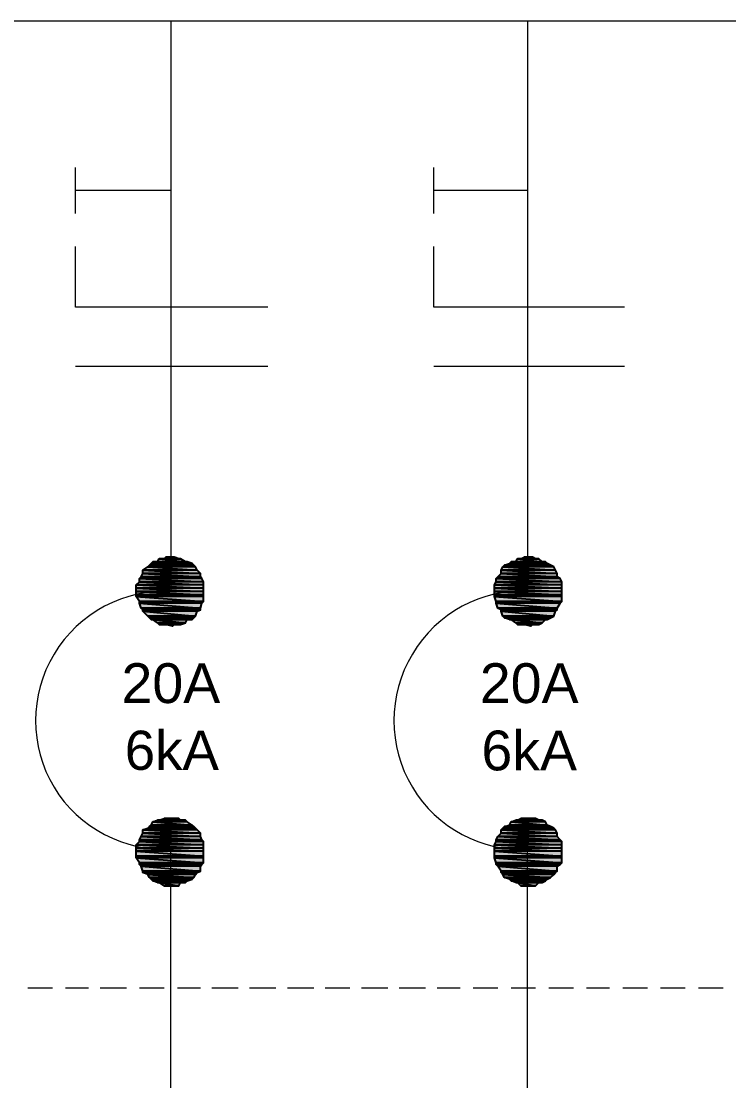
# Model space of a CAD drawing. Header units: millimetres. Extents: x 53 to 176, y -29 to 32.
# Drawn here: x 92.63 to 94.054, y 25.754 to 27.886 of the extents above; entities that cross this region are included whole.
import ezdxf

# ---------------------------------------------------------------- set-up
doc = ezdxf.new("R2010")
doc.units = ezdxf.units.MM
doc.layers.add('13 - Diagrama unifilar', color=7, linetype='Continuous', lineweight=30)
doc.styles.add('Arial0', font='arial.ttf', dxfattribs={"height": 3.14658})

msp = doc.modelspace()

# ---------------------------------------------------------------- hatches: boundary and pattern name
at = {"layer": '13 - Diagrama unifilar', "true_color": 0x000007}
h = msp.add_hatch(color=7, dxfattribs=at)
h.paths.add_polyline_path([(92.9508, 26.8042), (92.9078, 26.8042), (92.9607, 26.7976)])
h.paths.add_polyline_path([(92.9078, 26.8042), (92.9607, 26.7976), (92.9045, 26.7976)])
h = msp.add_hatch(color=7, dxfattribs=at)
h.paths.add_polyline_path([(92.9376, 26.8075), (92.921, 26.8075), (92.9475, 26.8042)])
h.paths.add_polyline_path([(92.921, 26.8075), (92.9475, 26.8042), (92.9177, 26.8042)])
h = msp.add_hatch(color=7, dxfattribs=at)
h.paths.add_polyline_path([(93.6719, 26.8042), (93.6289, 26.8042), (93.6786, 26.7976)])
h.paths.add_polyline_path([(93.6289, 26.8042), (93.6786, 26.7976), (93.6256, 26.7976)])
h = msp.add_hatch(color=7, dxfattribs=at)
h.paths.add_polyline_path([(93.6587, 26.8075), (93.6422, 26.8075), (93.6653, 26.8042)])
h.paths.add_polyline_path([(93.6422, 26.8075), (93.6653, 26.8042), (93.6356, 26.8042)])
h = msp.add_hatch(color=7, dxfattribs=at)
h.paths.add_polyline_path([(92.9806, 26.7876), (92.8846, 26.7876), (92.9839, 26.781)])
h.paths.add_polyline_path([(92.8846, 26.7876), (92.9839, 26.781), (92.8747, 26.781)])
h = msp.add_hatch(color=7, dxfattribs=at)
h.paths.add_polyline_path([(92.9773, 26.7909), (92.888, 26.7909), (92.9806, 26.7876)])
h.paths.add_polyline_path([(92.888, 26.7909), (92.9806, 26.7876), (92.8846, 26.7876)])
h = msp.add_hatch(color=7, dxfattribs=at)
h.paths.add_polyline_path([(92.974, 26.7943), (92.8913, 26.7943), (92.9773, 26.7909)])
h.paths.add_polyline_path([(92.8913, 26.7943), (92.9773, 26.7909), (92.888, 26.7909)])
h = msp.add_hatch(color=7, dxfattribs=at)
h.paths.add_polyline_path([(92.964, 26.7976), (92.8946, 26.7976), (92.974, 26.7943)])
h.paths.add_polyline_path([(92.8946, 26.7976), (92.974, 26.7943), (92.8913, 26.7943)])
h = msp.add_hatch(color=7, dxfattribs=at)
h.paths.add_polyline_path([(93.7017, 26.7876), (93.5992, 26.7876), (93.705, 26.781)])
h.paths.add_polyline_path([(93.5992, 26.7876), (93.705, 26.781), (93.5959, 26.781)])
h = msp.add_hatch(color=7, dxfattribs=at)
h.paths.add_polyline_path([(93.6951, 26.7909), (93.6025, 26.7909), (93.7017, 26.7876)])
h.paths.add_polyline_path([(93.6025, 26.7909), (93.7017, 26.7876), (93.5992, 26.7876)])
h = msp.add_hatch(color=7, dxfattribs=at)
h.paths.add_polyline_path([(93.6885, 26.7943), (93.6124, 26.7943), (93.6951, 26.7909)])
h.paths.add_polyline_path([(93.6124, 26.7943), (93.6951, 26.7909), (93.6025, 26.7909)])
h = msp.add_hatch(color=7, dxfattribs=at)
h.paths.add_polyline_path([(93.6852, 26.7976), (93.6157, 26.7976), (93.6885, 26.7943)])
h.paths.add_polyline_path([(93.6157, 26.7976), (93.6885, 26.7943), (93.6124, 26.7943)])
h = msp.add_hatch(color=7, dxfattribs=at)
h.paths.add_polyline_path([(92.9905, 26.7678), (92.8714, 26.7678), (92.9938, 26.7645)])
h.paths.add_polyline_path([(92.8714, 26.7678), (92.9938, 26.7645), (92.8681, 26.7645)])
h = msp.add_hatch(color=7, dxfattribs=at)
h.paths.add_polyline_path([(92.9938, 26.7645), (92.8681, 26.7645), (92.9971, 26.7579)])
h.paths.add_polyline_path([(92.8681, 26.7645), (92.9971, 26.7579), (92.8681, 26.7579)])
h = msp.add_hatch(color=7, dxfattribs=at)
h.paths.add_polyline_path([(92.9905, 26.7744), (92.8747, 26.7744), (92.9905, 26.7678)])
h.paths.add_polyline_path([(92.8747, 26.7744), (92.9905, 26.7678), (92.8714, 26.7678)])
h = msp.add_hatch(color=7, dxfattribs=at)
h.paths.add_polyline_path([(92.9839, 26.781), (92.8747, 26.781), (92.9905, 26.7744)])
h.paths.add_polyline_path([(92.8747, 26.781), (92.9905, 26.7744), (92.8747, 26.7744)])
h = msp.add_hatch(color=7, dxfattribs=at)
h.paths.add_polyline_path([(93.7083, 26.7678), (93.5892, 26.7678), (93.7149, 26.7645)])
h.paths.add_polyline_path([(93.5892, 26.7678), (93.7149, 26.7645), (93.5859, 26.7645)])
h = msp.add_hatch(color=7, dxfattribs=at)
h.paths.add_polyline_path([(93.7149, 26.7645), (93.5859, 26.7645), (93.7183, 26.7579)])
h.paths.add_polyline_path([(93.5859, 26.7645), (93.7183, 26.7579), (93.5859, 26.7579)])
h = msp.add_hatch(color=7, dxfattribs=at)
h.paths.add_polyline_path([(93.7083, 26.7744), (93.5959, 26.7744), (93.7083, 26.7678)])
h.paths.add_polyline_path([(93.5959, 26.7744), (93.7083, 26.7678), (93.5892, 26.7678)])
h = msp.add_hatch(color=7, dxfattribs=at)
h.paths.add_polyline_path([(93.705, 26.781), (93.5959, 26.781), (93.7083, 26.7744)])
h.paths.add_polyline_path([(93.5959, 26.781), (93.7083, 26.7744), (93.5959, 26.7744)])
h = msp.add_hatch(color=7, dxfattribs=at)
h.paths.add_polyline_path([(92.9971, 26.7579), (92.8681, 26.7579), (92.9971, 26.7513)])
h.paths.add_polyline_path([(92.8681, 26.7579), (92.9971, 26.7513), (92.8615, 26.7513)])
h = msp.add_hatch(color=7, dxfattribs=at)
h.paths.add_polyline_path([(92.9971, 26.7513), (92.8615, 26.7513), (92.9971, 26.7446)])
h.paths.add_polyline_path([(92.8615, 26.7513), (92.9971, 26.7446), (92.8615, 26.7446)])
h = msp.add_hatch(color=7, dxfattribs=at)
h.paths.add_polyline_path([(92.9971, 26.7446), (92.8615, 26.7446), (92.9971, 26.738)])
h.paths.add_polyline_path([(92.8615, 26.7446), (92.9971, 26.738), (92.8615, 26.738)])
h = msp.add_hatch(color=7, dxfattribs=at)
h.paths.add_polyline_path([(93.7183, 26.7579), (93.5859, 26.7579), (93.7183, 26.7513)])
h.paths.add_polyline_path([(93.5859, 26.7579), (93.7183, 26.7513), (93.5826, 26.7513)])
h = msp.add_hatch(color=7, dxfattribs=at)
h.paths.add_polyline_path([(93.7183, 26.7513), (93.5826, 26.7513), (93.7183, 26.7446)])
h.paths.add_polyline_path([(93.5826, 26.7513), (93.7183, 26.7446), (93.5826, 26.7446)])
h = msp.add_hatch(color=7, dxfattribs=at)
h.paths.add_polyline_path([(93.7183, 26.7446), (93.5826, 26.7446), (93.7183, 26.738)])
h.paths.add_polyline_path([(93.5826, 26.7446), (93.7183, 26.738), (93.5826, 26.738)])
h = msp.add_hatch(color=7, dxfattribs=at)
h.paths.add_polyline_path([(92.9971, 26.738), (92.8615, 26.738), (92.9971, 26.7314)])
h.paths.add_polyline_path([(92.8615, 26.738), (92.9971, 26.7314), (92.8615, 26.7314)])
h = msp.add_hatch(color=7, dxfattribs=at)
h.paths.add_polyline_path([(92.9971, 26.7314), (92.8615, 26.7314), (92.9971, 26.7281)])
h.paths.add_polyline_path([(92.8615, 26.7314), (92.9971, 26.7281), (92.8615, 26.7281)])
h = msp.add_hatch(color=7, dxfattribs=at)
h.paths.add_polyline_path([(92.9971, 26.7281), (92.8615, 26.7281), (92.9971, 26.7182)])
h.paths.add_polyline_path([(92.8615, 26.7281), (92.9971, 26.7182), (92.8681, 26.7182)])
h = msp.add_hatch(color=7, dxfattribs=at)
h.paths.add_polyline_path([(93.7183, 26.738), (93.5826, 26.738), (93.7183, 26.7314)])
h.paths.add_polyline_path([(93.5826, 26.738), (93.7183, 26.7314), (93.5826, 26.7314)])
h = msp.add_hatch(color=7, dxfattribs=at)
h.paths.add_polyline_path([(93.7183, 26.7314), (93.5826, 26.7314), (93.7183, 26.7281)])
h.paths.add_polyline_path([(93.5826, 26.7314), (93.7183, 26.7281), (93.5826, 26.7281)])
h = msp.add_hatch(color=7, dxfattribs=at)
h.paths.add_polyline_path([(93.7183, 26.7281), (93.5826, 26.7281), (93.7183, 26.7182)])
h.paths.add_polyline_path([(93.5826, 26.7281), (93.7183, 26.7182), (93.5859, 26.7182)])
h = msp.add_hatch(color=7, dxfattribs=at)
h.paths.add_polyline_path([(92.9971, 26.7182), (92.8681, 26.7182), (92.9938, 26.7149)])
h.paths.add_polyline_path([(92.8681, 26.7182), (92.9938, 26.7149), (92.8681, 26.7149)])
h = msp.add_hatch(color=7, dxfattribs=at)
h.paths.add_polyline_path([(92.9938, 26.7149), (92.8681, 26.7149), (92.9905, 26.7049)])
h.paths.add_polyline_path([(92.8681, 26.7149), (92.9905, 26.7049), (92.8714, 26.7049)])
h = msp.add_hatch(color=7, dxfattribs=at)
h.paths.add_polyline_path([(92.9905, 26.7049), (92.8714, 26.7049), (92.9905, 26.7016)])
h.paths.add_polyline_path([(92.8714, 26.7049), (92.9905, 26.7016), (92.8747, 26.7016)])
h = msp.add_hatch(color=7, dxfattribs=at)
h.paths.add_polyline_path([(92.9905, 26.7016), (92.8747, 26.7016), (92.9839, 26.6983)])
h.paths.add_polyline_path([(92.8747, 26.7016), (92.9839, 26.6983), (92.8747, 26.6983)])
h = msp.add_hatch(color=7, dxfattribs=at)
h.paths.add_polyline_path([(92.9839, 26.6983), (92.8747, 26.6983), (92.9806, 26.6884)])
h.paths.add_polyline_path([(92.8747, 26.6983), (92.9806, 26.6884), (92.8846, 26.6884)])
h = msp.add_hatch(color=7, dxfattribs=at)
h.paths.add_polyline_path([(93.7183, 26.7182), (93.5859, 26.7182), (93.7149, 26.7149)])
h.paths.add_polyline_path([(93.5859, 26.7182), (93.7149, 26.7149), (93.5859, 26.7149)])
h = msp.add_hatch(color=7, dxfattribs=at)
h.paths.add_polyline_path([(93.7149, 26.7149), (93.5859, 26.7149), (93.7083, 26.7049)])
h.paths.add_polyline_path([(93.5859, 26.7149), (93.7083, 26.7049), (93.5892, 26.7049)])
h = msp.add_hatch(color=7, dxfattribs=at)
h.paths.add_polyline_path([(93.7083, 26.7049), (93.5892, 26.7049), (93.7083, 26.7016)])
h.paths.add_polyline_path([(93.5892, 26.7049), (93.7083, 26.7016), (93.5959, 26.7016)])
h = msp.add_hatch(color=7, dxfattribs=at)
h.paths.add_polyline_path([(93.7083, 26.7016), (93.5959, 26.7016), (93.705, 26.6983)])
h.paths.add_polyline_path([(93.5959, 26.7016), (93.705, 26.6983), (93.5959, 26.6983)])
h = msp.add_hatch(color=7, dxfattribs=at)
h.paths.add_polyline_path([(93.705, 26.6983), (93.5959, 26.6983), (93.7017, 26.6884)])
h.paths.add_polyline_path([(93.5959, 26.6983), (93.7017, 26.6884), (93.5992, 26.6884)])
h = msp.add_hatch(color=7, dxfattribs=at)
h.paths.add_polyline_path([(92.9806, 26.6884), (92.8846, 26.6884), (92.9773, 26.6851)])
h.paths.add_polyline_path([(92.8846, 26.6884), (92.9773, 26.6851), (92.888, 26.6851)])
h = msp.add_hatch(color=7, dxfattribs=at)
h.paths.add_polyline_path([(92.9773, 26.6851), (92.888, 26.6851), (92.974, 26.6818)])
h.paths.add_polyline_path([(92.888, 26.6851), (92.974, 26.6818), (92.8913, 26.6818)])
h = msp.add_hatch(color=7, dxfattribs=at)
h.paths.add_polyline_path([(92.964, 26.6818), (92.8946, 26.6818), (92.9607, 26.6752)])
h.paths.add_polyline_path([(92.8946, 26.6818), (92.9607, 26.6752), (92.9045, 26.6752)])
h = msp.add_hatch(color=7, dxfattribs=at)
h.paths.add_polyline_path([(93.7017, 26.6884), (93.5992, 26.6884), (93.6951, 26.6851)])
h.paths.add_polyline_path([(93.5992, 26.6884), (93.6951, 26.6851), (93.6025, 26.6851)])
h = msp.add_hatch(color=7, dxfattribs=at)
h.paths.add_polyline_path([(93.6951, 26.6851), (93.6025, 26.6851), (93.6885, 26.6818)])
h.paths.add_polyline_path([(93.6025, 26.6851), (93.6885, 26.6818), (93.6124, 26.6818)])
h = msp.add_hatch(color=7, dxfattribs=at)
h.paths.add_polyline_path([(93.6852, 26.6818), (93.6157, 26.6818), (93.6786, 26.6752)])
h.paths.add_polyline_path([(93.6157, 26.6818), (93.6786, 26.6752), (93.6256, 26.6752)])
h = msp.add_hatch(color=7, dxfattribs=at)
h.paths.add_polyline_path([(92.9607, 26.6752), (92.9045, 26.6752), (92.9508, 26.6719)])
h.paths.add_polyline_path([(92.9045, 26.6752), (92.9508, 26.6719), (92.9078, 26.6719)])
h = msp.add_hatch(color=7, dxfattribs=at)
h.paths.add_polyline_path([(92.9177, 26.6719), (92.921, 26.6719), (92.9376, 26.6719)])
h.paths.add_polyline_path([(92.921, 26.6719), (92.9376, 26.6719), (92.9343, 26.6686)])
h = msp.add_hatch(color=7, dxfattribs=at)
h.paths.add_polyline_path([(93.6786, 26.6752), (93.6256, 26.6752), (93.6719, 26.6719)])
h.paths.add_polyline_path([(93.6256, 26.6752), (93.6719, 26.6719), (93.6289, 26.6719)])
h = msp.add_hatch(color=7, dxfattribs=at)
h.paths.add_polyline_path([(93.6356, 26.6719), (93.6422, 26.6719), (93.6587, 26.6719)])
h.paths.add_polyline_path([(93.6422, 26.6719), (93.6587, 26.6719), (93.6554, 26.6686)])
h = msp.add_hatch(color=7, dxfattribs=at)
h.paths.add_polyline_path([(92.964, 26.2749), (92.8946, 26.2749), (92.974, 26.2683)])
h.paths.add_polyline_path([(92.8946, 26.2749), (92.974, 26.2683), (92.8913, 26.2683)])
h = msp.add_hatch(color=7, dxfattribs=at)
h.paths.add_polyline_path([(92.9607, 26.2782), (92.9045, 26.2782), (92.964, 26.2749)])
h.paths.add_polyline_path([(92.9045, 26.2782), (92.964, 26.2749), (92.8946, 26.2749)])
h = msp.add_hatch(color=7, dxfattribs=at)
h.paths.add_polyline_path([(92.9475, 26.2815), (92.9177, 26.2815), (92.9508, 26.2782)])
h.paths.add_polyline_path([(92.9177, 26.2815), (92.9508, 26.2782), (92.9078, 26.2782)])
h = msp.add_hatch(color=7, dxfattribs=at)
h.paths.add_polyline_path([(93.6852, 26.2749), (93.6157, 26.2749), (93.6885, 26.2683)])
h.paths.add_polyline_path([(93.6157, 26.2749), (93.6885, 26.2683), (93.6124, 26.2683)])
h = msp.add_hatch(color=7, dxfattribs=at)
h.paths.add_polyline_path([(93.6786, 26.2782), (93.6256, 26.2782), (93.6852, 26.2749)])
h.paths.add_polyline_path([(93.6256, 26.2782), (93.6852, 26.2749), (93.6157, 26.2749)])
h = msp.add_hatch(color=7, dxfattribs=at)
h.paths.add_polyline_path([(93.6653, 26.2815), (93.6356, 26.2815), (93.6719, 26.2782)])
h.paths.add_polyline_path([(93.6356, 26.2815), (93.6719, 26.2782), (93.6289, 26.2782)])
h = msp.add_hatch(color=7, dxfattribs=at)
h.paths.add_polyline_path([(92.9905, 26.2517), (92.8747, 26.2517), (92.9905, 26.2451)])
h.paths.add_polyline_path([(92.8747, 26.2517), (92.9905, 26.2451), (92.8714, 26.2451)])
h = msp.add_hatch(color=7, dxfattribs=at)
h.paths.add_polyline_path([(92.9806, 26.2617), (92.8846, 26.2617), (92.9839, 26.2584)])
h.paths.add_polyline_path([(92.8846, 26.2617), (92.9839, 26.2584), (92.8747, 26.2584)])
h = msp.add_hatch(color=7, dxfattribs=at)
h.paths.add_polyline_path([(92.9839, 26.2584), (92.8747, 26.2584), (92.9905, 26.2517)])
h.paths.add_polyline_path([(92.8747, 26.2584), (92.9905, 26.2517), (92.8747, 26.2517)])
h = msp.add_hatch(color=7, dxfattribs=at)
h.paths.add_polyline_path([(92.9773, 26.265), (92.888, 26.265), (92.9806, 26.2617)])
h.paths.add_polyline_path([(92.888, 26.265), (92.9806, 26.2617), (92.8846, 26.2617)])
h = msp.add_hatch(color=7, dxfattribs=at)
h.paths.add_polyline_path([(92.974, 26.2683), (92.8913, 26.2683), (92.9773, 26.265)])
h.paths.add_polyline_path([(92.8913, 26.2683), (92.9773, 26.265), (92.888, 26.265)])
h = msp.add_hatch(color=7, dxfattribs=at)
h.paths.add_polyline_path([(93.7083, 26.2517), (93.5959, 26.2517), (93.7083, 26.2451)])
h.paths.add_polyline_path([(93.5959, 26.2517), (93.7083, 26.2451), (93.5892, 26.2451)])
h = msp.add_hatch(color=7, dxfattribs=at)
h.paths.add_polyline_path([(93.7017, 26.2617), (93.5992, 26.2617), (93.705, 26.2584)])
h.paths.add_polyline_path([(93.5992, 26.2617), (93.705, 26.2584), (93.5959, 26.2584)])
h = msp.add_hatch(color=7, dxfattribs=at)
h.paths.add_polyline_path([(93.705, 26.2584), (93.5959, 26.2584), (93.7083, 26.2517)])
h.paths.add_polyline_path([(93.5959, 26.2584), (93.7083, 26.2517), (93.5959, 26.2517)])
h = msp.add_hatch(color=7, dxfattribs=at)
h.paths.add_polyline_path([(93.6951, 26.265), (93.6025, 26.265), (93.7017, 26.2617)])
h.paths.add_polyline_path([(93.6025, 26.265), (93.7017, 26.2617), (93.5992, 26.2617)])
h = msp.add_hatch(color=7, dxfattribs=at)
h.paths.add_polyline_path([(93.6885, 26.2683), (93.6124, 26.2683), (93.6951, 26.265)])
h.paths.add_polyline_path([(93.6124, 26.2683), (93.6951, 26.265), (93.6025, 26.265)])
h = msp.add_hatch(color=7, dxfattribs=at)
h.paths.add_polyline_path([(92.9971, 26.2352), (92.8681, 26.2352), (92.9971, 26.2286)])
h.paths.add_polyline_path([(92.8681, 26.2352), (92.9971, 26.2286), (92.8615, 26.2286)])
h = msp.add_hatch(color=7, dxfattribs=at)
h.paths.add_polyline_path([(92.9971, 26.2286), (92.8615, 26.2286), (92.9971, 26.222)])
h.paths.add_polyline_path([(92.8615, 26.2286), (92.9971, 26.222), (92.8615, 26.222)])
h = msp.add_hatch(color=7, dxfattribs=at)
h.paths.add_polyline_path([(92.9905, 26.2451), (92.8714, 26.2451), (92.9938, 26.2385)])
h.paths.add_polyline_path([(92.8714, 26.2451), (92.9938, 26.2385), (92.8681, 26.2385)])
h = msp.add_hatch(color=7, dxfattribs=at)
h.paths.add_polyline_path([(92.9938, 26.2385), (92.8681, 26.2385), (92.9971, 26.2352)])
h.paths.add_polyline_path([(92.8681, 26.2385), (92.9971, 26.2352), (92.8681, 26.2352)])
h = msp.add_hatch(color=7, dxfattribs=at)
h.paths.add_polyline_path([(93.7183, 26.2352), (93.5859, 26.2352), (93.7183, 26.2286)])
h.paths.add_polyline_path([(93.5859, 26.2352), (93.7183, 26.2286), (93.5826, 26.2286)])
h = msp.add_hatch(color=7, dxfattribs=at)
h.paths.add_polyline_path([(93.7183, 26.2286), (93.5826, 26.2286), (93.7183, 26.222)])
h.paths.add_polyline_path([(93.5826, 26.2286), (93.7183, 26.222), (93.5826, 26.222)])
h = msp.add_hatch(color=7, dxfattribs=at)
h.paths.add_polyline_path([(93.7083, 26.2451), (93.5892, 26.2451), (93.7149, 26.2385)])
h.paths.add_polyline_path([(93.5892, 26.2451), (93.7149, 26.2385), (93.5859, 26.2385)])
h = msp.add_hatch(color=7, dxfattribs=at)
h.paths.add_polyline_path([(93.7149, 26.2385), (93.5859, 26.2385), (93.7183, 26.2352)])
h.paths.add_polyline_path([(93.5859, 26.2385), (93.7183, 26.2352), (93.5859, 26.2352)])
h = msp.add_hatch(color=7, dxfattribs=at)
h.paths.add_polyline_path([(92.9971, 26.222), (92.8615, 26.222), (92.9971, 26.2154)])
h.paths.add_polyline_path([(92.8615, 26.222), (92.9971, 26.2154), (92.8615, 26.2154)])
h = msp.add_hatch(color=7, dxfattribs=at)
h.paths.add_polyline_path([(92.9971, 26.2154), (92.8615, 26.2154), (92.9971, 26.2054)])
h.paths.add_polyline_path([(92.8615, 26.2154), (92.9971, 26.2054), (92.8615, 26.2054)])
h = msp.add_hatch(color=7, dxfattribs=at)
h.paths.add_polyline_path([(93.7183, 26.222), (93.5826, 26.222), (93.7183, 26.2154)])
h.paths.add_polyline_path([(93.5826, 26.222), (93.7183, 26.2154), (93.5826, 26.2154)])
h = msp.add_hatch(color=7, dxfattribs=at)
h.paths.add_polyline_path([(93.7183, 26.2154), (93.5826, 26.2154), (93.7183, 26.2054)])
h.paths.add_polyline_path([(93.5826, 26.2154), (93.7183, 26.2054), (93.5826, 26.2054)])
h = msp.add_hatch(color=7, dxfattribs=at)
h.paths.add_polyline_path([(92.9971, 26.2054), (92.8615, 26.2054), (92.9971, 26.2021)])
h.paths.add_polyline_path([(92.8615, 26.2054), (92.9971, 26.2021), (92.8615, 26.2021)])
h = msp.add_hatch(color=7, dxfattribs=at)
h.paths.add_polyline_path([(92.9971, 26.2021), (92.8615, 26.2021), (92.9971, 26.1922)])
h.paths.add_polyline_path([(92.8615, 26.2021), (92.9971, 26.1922), (92.8681, 26.1922)])
h = msp.add_hatch(color=7, dxfattribs=at)
h.paths.add_polyline_path([(92.9971, 26.1922), (92.8681, 26.1922), (92.9938, 26.1889)])
h.paths.add_polyline_path([(92.8681, 26.1922), (92.9938, 26.1889), (92.8681, 26.1889)])
h = msp.add_hatch(color=7, dxfattribs=at)
h.paths.add_polyline_path([(92.9938, 26.1889), (92.8681, 26.1889), (92.9905, 26.1856)])
h.paths.add_polyline_path([(92.8681, 26.1889), (92.9905, 26.1856), (92.8714, 26.1856)])
h = msp.add_hatch(color=7, dxfattribs=at)
h.paths.add_polyline_path([(92.9905, 26.1856), (92.8714, 26.1856), (92.9905, 26.1757)])
h.paths.add_polyline_path([(92.8714, 26.1856), (92.9905, 26.1757), (92.8747, 26.1757)])
h = msp.add_hatch(color=7, dxfattribs=at)
h.paths.add_polyline_path([(93.7183, 26.2054), (93.5826, 26.2054), (93.7183, 26.2021)])
h.paths.add_polyline_path([(93.5826, 26.2054), (93.7183, 26.2021), (93.5826, 26.2021)])
h = msp.add_hatch(color=7, dxfattribs=at)
h.paths.add_polyline_path([(93.7183, 26.2021), (93.5826, 26.2021), (93.7183, 26.1922)])
h.paths.add_polyline_path([(93.5826, 26.2021), (93.7183, 26.1922), (93.5859, 26.1922)])
h = msp.add_hatch(color=7, dxfattribs=at)
h.paths.add_polyline_path([(93.7183, 26.1922), (93.5859, 26.1922), (93.7149, 26.1889)])
h.paths.add_polyline_path([(93.5859, 26.1922), (93.7149, 26.1889), (93.5859, 26.1889)])
h = msp.add_hatch(color=7, dxfattribs=at)
h.paths.add_polyline_path([(93.7149, 26.1889), (93.5859, 26.1889), (93.7083, 26.1856)])
h.paths.add_polyline_path([(93.5859, 26.1889), (93.7083, 26.1856), (93.5892, 26.1856)])
h = msp.add_hatch(color=7, dxfattribs=at)
h.paths.add_polyline_path([(93.7083, 26.1856), (93.5892, 26.1856), (93.7083, 26.1757)])
h.paths.add_polyline_path([(93.5892, 26.1856), (93.7083, 26.1757), (93.5959, 26.1757)])
h = msp.add_hatch(color=7, dxfattribs=at)
h.paths.add_polyline_path([(92.9905, 26.1757), (92.8747, 26.1757), (92.9839, 26.1724)])
h.paths.add_polyline_path([(92.8747, 26.1757), (92.9839, 26.1724), (92.8747, 26.1724)])
h = msp.add_hatch(color=7, dxfattribs=at)
h.paths.add_polyline_path([(92.9839, 26.1724), (92.8747, 26.1724), (92.9806, 26.169)])
h.paths.add_polyline_path([(92.8747, 26.1724), (92.9806, 26.169), (92.8846, 26.169)])
h = msp.add_hatch(color=7, dxfattribs=at)
h.paths.add_polyline_path([(92.9806, 26.169), (92.8846, 26.169), (92.9773, 26.1624)])
h.paths.add_polyline_path([(92.8846, 26.169), (92.9773, 26.1624), (92.888, 26.1624)])
h = msp.add_hatch(color=7, dxfattribs=at)
h.paths.add_polyline_path([(93.7083, 26.1757), (93.5959, 26.1757), (93.705, 26.1724)])
h.paths.add_polyline_path([(93.5959, 26.1757), (93.705, 26.1724), (93.5959, 26.1724)])
h = msp.add_hatch(color=7, dxfattribs=at)
h.paths.add_polyline_path([(93.705, 26.1724), (93.5959, 26.1724), (93.7017, 26.169)])
h.paths.add_polyline_path([(93.5959, 26.1724), (93.7017, 26.169), (93.5992, 26.169)])
h = msp.add_hatch(color=7, dxfattribs=at)
h.paths.add_polyline_path([(93.7017, 26.169), (93.5992, 26.169), (93.6951, 26.1624)])
h.paths.add_polyline_path([(93.5992, 26.169), (93.6951, 26.1624), (93.6025, 26.1624)])
h = msp.add_hatch(color=7, dxfattribs=at)
h.paths.add_polyline_path([(92.9773, 26.1624), (92.888, 26.1624), (92.974, 26.1591)])
h.paths.add_polyline_path([(92.888, 26.1624), (92.974, 26.1591), (92.8913, 26.1591)])
h = msp.add_hatch(color=7, dxfattribs=at)
h.paths.add_polyline_path([(92.974, 26.1591), (92.8913, 26.1591), (92.964, 26.1558)])
h.paths.add_polyline_path([(92.8913, 26.1591), (92.964, 26.1558), (92.8946, 26.1558)])
h = msp.add_hatch(color=7, dxfattribs=at)
h.paths.add_polyline_path([(92.964, 26.1558), (92.8946, 26.1558), (92.9607, 26.1525)])
h.paths.add_polyline_path([(92.8946, 26.1558), (92.9607, 26.1525), (92.9045, 26.1525)])
h = msp.add_hatch(color=7, dxfattribs=at)
h.paths.add_polyline_path([(92.9508, 26.1525), (92.9078, 26.1525), (92.9475, 26.1459)])
h.paths.add_polyline_path([(92.9078, 26.1525), (92.9475, 26.1459), (92.9177, 26.1459)])
h = msp.add_hatch(color=7, dxfattribs=at)
h.paths.add_polyline_path([(93.6951, 26.1624), (93.6025, 26.1624), (93.6885, 26.1591)])
h.paths.add_polyline_path([(93.6025, 26.1624), (93.6885, 26.1591), (93.6124, 26.1591)])
h = msp.add_hatch(color=7, dxfattribs=at)
h.paths.add_polyline_path([(93.6885, 26.1591), (93.6124, 26.1591), (93.6852, 26.1558)])
h.paths.add_polyline_path([(93.6124, 26.1591), (93.6852, 26.1558), (93.6157, 26.1558)])
h = msp.add_hatch(color=7, dxfattribs=at)
h.paths.add_polyline_path([(93.6852, 26.1558), (93.6157, 26.1558), (93.6786, 26.1525)])
h.paths.add_polyline_path([(93.6157, 26.1558), (93.6786, 26.1525), (93.6256, 26.1525)])
h = msp.add_hatch(color=7, dxfattribs=at)
h.paths.add_polyline_path([(93.6719, 26.1525), (93.6289, 26.1525), (93.6653, 26.1459)])
h.paths.add_polyline_path([(93.6289, 26.1525), (93.6653, 26.1459), (93.6356, 26.1459)])

# ---------------------------------------------------------------- linework, layer by layer
at = {"layer": '13 - Diagrama unifilar', "color": 7, "linetype": 'Continuous', "lineweight": 9, "true_color": 0x000007}
for points in [[(97.9657, 27.8859), (91.492, 27.8859), (91.492, 26.738)], [(92.931, 27.8859), (92.931, 26.738), (92.931, 26.738)], [(93.6488, 27.8859), (93.6488, 26.738), (93.6488, 26.738)], [(92.931, 27.5452), (92.7391, 27.5452), (92.7391, 27.5915)], [(93.6488, 27.5452), (93.4602, 27.5452), (93.4602, 27.5915)], [(92.7391, 27.4989), (92.7391, 27.5452), (92.7391, 27.5452)], [(93.4602, 27.4989), (93.4602, 27.5452), (93.4602, 27.5452)], [(93.1261, 27.3103), (92.931, 27.3103), (92.7391, 27.3103), (92.7391, 27.4327)], [(93.844, 27.3103), (93.6488, 27.3103), (93.4602, 27.3103), (93.4602, 27.4327)], [(93.1261, 27.1912), (92.931, 27.1912), (92.7391, 27.1912)], [(93.844, 27.1912), (93.6488, 27.1912), (93.4602, 27.1912)], [(92.931, 24.5448), (92.931, 26.2154), (92.931, 26.2154)], [(93.6488, 24.5448), (93.6488, 26.2154), (93.6488, 26.2154)]]:
    msp.add_lwpolyline(points, dxfattribs=at)
at = {"layer": '13 - Diagrama unifilar', "color": 7, "linetype": 'Continuous', "lineweight": -2, "true_color": 0x000007}
for points in [[(92.9078, 26.8042), (92.9607, 26.7976), (92.9045, 26.7976)], [(92.9177, 26.8042), (92.9508, 26.8042), (92.9078, 26.8042)], [(92.9508, 26.8042), (92.9078, 26.8042), (92.9607, 26.7976)], [(92.921, 26.8075), (92.9475, 26.8042), (92.9177, 26.8042)], [(92.9475, 26.8042), (92.9177, 26.8042), (92.9508, 26.8042)], [(92.9343, 26.8075), (92.9376, 26.8075), (92.921, 26.8075)], [(92.9376, 26.8075), (92.921, 26.8075), (92.9475, 26.8042)], [(93.6289, 26.8042), (93.6786, 26.7976), (93.6256, 26.7976)], [(93.6356, 26.8042), (93.6719, 26.8042), (93.6289, 26.8042)], [(93.6719, 26.8042), (93.6289, 26.8042), (93.6786, 26.7976)], [(93.6422, 26.8075), (93.6653, 26.8042), (93.6356, 26.8042)], [(93.6653, 26.8042), (93.6356, 26.8042), (93.6719, 26.8042)], [(93.6554, 26.8075), (93.6587, 26.8075), (93.6422, 26.8075)], [(93.6587, 26.8075), (93.6422, 26.8075), (93.6653, 26.8042)], [(92.8846, 26.7876), (92.9839, 26.781), (92.8747, 26.781)], [(92.888, 26.7909), (92.9806, 26.7876), (92.8846, 26.7876)], [(92.9806, 26.7876), (92.8846, 26.7876), (92.9839, 26.781)], [(92.8913, 26.7943), (92.9773, 26.7909), (92.888, 26.7909)], [(92.9773, 26.7909), (92.888, 26.7909), (92.9806, 26.7876)], [(92.8946, 26.7976), (92.974, 26.7943), (92.8913, 26.7943)], [(92.974, 26.7943), (92.8913, 26.7943), (92.9773, 26.7909)], [(92.9045, 26.7976), (92.964, 26.7976), (92.8946, 26.7976)], [(92.964, 26.7976), (92.8946, 26.7976), (92.974, 26.7943)], [(92.9607, 26.7976), (92.9045, 26.7976), (92.964, 26.7976)], [(93.5992, 26.7876), (93.705, 26.781), (93.5959, 26.781)], [(93.6025, 26.7909), (93.7017, 26.7876), (93.5992, 26.7876)], [(93.7017, 26.7876), (93.5992, 26.7876), (93.705, 26.781)], [(93.6124, 26.7943), (93.6951, 26.7909), (93.6025, 26.7909)], [(93.6951, 26.7909), (93.6025, 26.7909), (93.7017, 26.7876)], [(93.6157, 26.7976), (93.6885, 26.7943), (93.6124, 26.7943)], [(93.6885, 26.7943), (93.6124, 26.7943), (93.6951, 26.7909)], [(93.6256, 26.7976), (93.6852, 26.7976), (93.6157, 26.7976)], [(93.6852, 26.7976), (93.6157, 26.7976), (93.6885, 26.7943)], [(93.6786, 26.7976), (93.6256, 26.7976), (93.6852, 26.7976)], [(92.8714, 26.7678), (92.9938, 26.7645), (92.8681, 26.7645)], [(92.9938, 26.7645), (92.8681, 26.7645), (92.9971, 26.7579)], [(92.8681, 26.7645), (92.9971, 26.7579), (92.8681, 26.7579)], [(92.8747, 26.7744), (92.9905, 26.7678), (92.8714, 26.7678)], [(92.9905, 26.7678), (92.8714, 26.7678), (92.9938, 26.7645)], [(92.9839, 26.781), (92.8747, 26.781), (92.9905, 26.7744)], [(92.8747, 26.781), (92.9905, 26.7744), (92.8747, 26.7744)], [(92.9905, 26.7744), (92.8747, 26.7744), (92.9905, 26.7678)], [(93.5892, 26.7678), (93.7149, 26.7645), (93.5859, 26.7645)], [(93.7149, 26.7645), (93.5859, 26.7645), (93.7183, 26.7579)], [(93.5859, 26.7645), (93.7183, 26.7579), (93.5859, 26.7579)], [(93.5959, 26.7744), (93.7083, 26.7678), (93.5892, 26.7678)], [(93.7083, 26.7678), (93.5892, 26.7678), (93.7149, 26.7645)], [(93.705, 26.781), (93.5959, 26.781), (93.7083, 26.7744)], [(93.5959, 26.781), (93.7083, 26.7744), (93.5959, 26.7744)], [(93.7083, 26.7744), (93.5959, 26.7744), (93.7083, 26.7678)], [(92.8681, 26.7579), (92.9971, 26.7513), (92.8615, 26.7513)], [(92.9971, 26.7513), (92.8615, 26.7513), (92.9971, 26.7446)], [(92.8615, 26.7513), (92.9971, 26.7446), (92.8615, 26.7446)], [(92.9971, 26.7446), (92.8615, 26.7446), (92.9971, 26.738)], [(92.8615, 26.7446), (92.9971, 26.738), (92.8615, 26.738)], [(92.9971, 26.7579), (92.8681, 26.7579), (92.9971, 26.7513)], [(93.5859, 26.7579), (93.7183, 26.7513), (93.5826, 26.7513)], [(93.7183, 26.7513), (93.5826, 26.7513), (93.7183, 26.7446)], [(93.5826, 26.7513), (93.7183, 26.7446), (93.5826, 26.7446)], [(93.7183, 26.7446), (93.5826, 26.7446), (93.7183, 26.738)], [(93.5826, 26.7446), (93.7183, 26.738), (93.5826, 26.738)], [(93.7183, 26.7579), (93.5859, 26.7579), (93.7183, 26.7513)], [(92.9971, 26.738), (92.8615, 26.738), (92.9971, 26.7314)], [(92.8615, 26.738), (92.9971, 26.7314), (92.8615, 26.7314)], [(92.9971, 26.7314), (92.8615, 26.7314), (92.9971, 26.7281)], [(92.8615, 26.7314), (92.9971, 26.7281), (92.8615, 26.7281)], [(92.9971, 26.7281), (92.8615, 26.7281), (92.9971, 26.7182)], [(92.8615, 26.7281), (92.9971, 26.7182), (92.8681, 26.7182)], [(93.7183, 26.738), (93.5826, 26.738), (93.7183, 26.7314)], [(93.5826, 26.738), (93.7183, 26.7314), (93.5826, 26.7314)], [(93.7183, 26.7314), (93.5826, 26.7314), (93.7183, 26.7281)], [(93.5826, 26.7314), (93.7183, 26.7281), (93.5826, 26.7281)], [(93.7183, 26.7281), (93.5826, 26.7281), (93.7183, 26.7182)], [(93.5826, 26.7281), (93.7183, 26.7182), (93.5859, 26.7182)], [(92.9971, 26.7182), (92.8681, 26.7182), (92.9938, 26.7149)], [(92.8681, 26.7182), (92.9938, 26.7149), (92.8681, 26.7149)], [(92.9938, 26.7149), (92.8681, 26.7149), (92.9905, 26.7049)], [(92.8681, 26.7149), (92.9905, 26.7049), (92.8714, 26.7049)], [(92.9905, 26.7049), (92.8714, 26.7049), (92.9905, 26.7016)], [(92.8714, 26.7049), (92.9905, 26.7016), (92.8747, 26.7016)], [(92.9905, 26.7016), (92.8747, 26.7016), (92.9839, 26.6983)], [(92.8747, 26.7016), (92.9839, 26.6983), (92.8747, 26.6983)], [(92.9839, 26.6983), (92.8747, 26.6983), (92.9806, 26.6884)], [(92.8747, 26.6983), (92.9806, 26.6884), (92.8846, 26.6884)], [(93.7183, 26.7182), (93.5859, 26.7182), (93.7149, 26.7149)], [(93.5859, 26.7182), (93.7149, 26.7149), (93.5859, 26.7149)], [(93.7149, 26.7149), (93.5859, 26.7149), (93.7083, 26.7049)], [(93.5859, 26.7149), (93.7083, 26.7049), (93.5892, 26.7049)], [(93.7083, 26.7049), (93.5892, 26.7049), (93.7083, 26.7016)], [(93.5892, 26.7049), (93.7083, 26.7016), (93.5959, 26.7016)], [(93.7083, 26.7016), (93.5959, 26.7016), (93.705, 26.6983)], [(93.5959, 26.7016), (93.705, 26.6983), (93.5959, 26.6983)], [(93.705, 26.6983), (93.5959, 26.6983), (93.7017, 26.6884)], [(93.5959, 26.6983), (93.7017, 26.6884), (93.5992, 26.6884)], [(92.9806, 26.6884), (92.8846, 26.6884), (92.9773, 26.6851)], [(92.8846, 26.6884), (92.9773, 26.6851), (92.888, 26.6851)], [(92.9773, 26.6851), (92.888, 26.6851), (92.974, 26.6818)], [(92.888, 26.6851), (92.974, 26.6818), (92.8913, 26.6818)], [(92.974, 26.6818), (92.8913, 26.6818), (92.964, 26.6818)], [(92.8913, 26.6818), (92.964, 26.6818), (92.8946, 26.6818)], [(92.964, 26.6818), (92.8946, 26.6818), (92.9607, 26.6752)], [(92.8946, 26.6818), (92.9607, 26.6752), (92.9045, 26.6752)], [(93.7017, 26.6884), (93.5992, 26.6884), (93.6951, 26.6851)], [(93.5992, 26.6884), (93.6951, 26.6851), (93.6025, 26.6851)], [(93.6951, 26.6851), (93.6025, 26.6851), (93.6885, 26.6818)], [(93.6025, 26.6851), (93.6885, 26.6818), (93.6124, 26.6818)], [(93.6885, 26.6818), (93.6124, 26.6818), (93.6852, 26.6818)], [(93.6124, 26.6818), (93.6852, 26.6818), (93.6157, 26.6818)], [(93.6852, 26.6818), (93.6157, 26.6818), (93.6786, 26.6752)], [(93.6157, 26.6818), (93.6786, 26.6752), (93.6256, 26.6752)], [(92.9607, 26.6752), (92.9045, 26.6752), (92.9508, 26.6719)], [(92.9045, 26.6752), (92.9508, 26.6719), (92.9078, 26.6719)], [(92.9508, 26.6719), (92.9078, 26.6719), (92.9475, 26.6719)], [(92.9078, 26.6719), (92.9475, 26.6719), (92.9177, 26.6719)], [(92.9177, 26.6719), (92.921, 26.6719), (92.9376, 26.6719)], [(92.9177, 26.6719), (92.9475, 26.6719), (92.9376, 26.6719)], [(92.921, 26.6719), (92.9376, 26.6719), (92.9343, 26.6686)], [(93.6786, 26.6752), (93.6256, 26.6752), (93.6719, 26.6719)], [(93.6256, 26.6752), (93.6719, 26.6719), (93.6289, 26.6719)], [(93.6719, 26.6719), (93.6289, 26.6719), (93.6653, 26.6719)], [(93.6289, 26.6719), (93.6653, 26.6719), (93.6356, 26.6719)], [(93.6356, 26.6719), (93.6422, 26.6719), (93.6587, 26.6719)], [(93.6356, 26.6719), (93.6653, 26.6719), (93.6587, 26.6719)], [(93.6422, 26.6719), (93.6587, 26.6719), (93.6554, 26.6686)], [(92.8946, 26.2749), (92.974, 26.2683), (92.8913, 26.2683)], [(92.9045, 26.2782), (92.964, 26.2749), (92.8946, 26.2749)], [(92.964, 26.2749), (92.8946, 26.2749), (92.974, 26.2683)], [(92.9078, 26.2782), (92.9607, 26.2782), (92.9045, 26.2782)], [(92.9607, 26.2782), (92.9045, 26.2782), (92.964, 26.2749)], [(92.9177, 26.2815), (92.9508, 26.2782), (92.9078, 26.2782)], [(92.9508, 26.2782), (92.9078, 26.2782), (92.9607, 26.2782)], [(92.921, 26.2815), (92.9475, 26.2815), (92.9177, 26.2815)], [(92.9475, 26.2815), (92.9177, 26.2815), (92.9508, 26.2782)], [(92.9343, 26.2815), (92.9376, 26.2815), (92.921, 26.2815)], [(92.9376, 26.2815), (92.921, 26.2815), (92.9475, 26.2815)], [(93.6157, 26.2749), (93.6885, 26.2683), (93.6124, 26.2683)], [(93.6256, 26.2782), (93.6852, 26.2749), (93.6157, 26.2749)], [(93.6852, 26.2749), (93.6157, 26.2749), (93.6885, 26.2683)], [(93.6289, 26.2782), (93.6786, 26.2782), (93.6256, 26.2782)], [(93.6786, 26.2782), (93.6256, 26.2782), (93.6852, 26.2749)], [(93.6356, 26.2815), (93.6719, 26.2782), (93.6289, 26.2782)], [(93.6719, 26.2782), (93.6289, 26.2782), (93.6786, 26.2782)], [(93.6422, 26.2815), (93.6653, 26.2815), (93.6356, 26.2815)], [(93.6653, 26.2815), (93.6356, 26.2815), (93.6719, 26.2782)], [(93.6554, 26.2815), (93.6587, 26.2815), (93.6422, 26.2815)], [(93.6587, 26.2815), (93.6422, 26.2815), (93.6653, 26.2815)], [(92.8747, 26.2517), (92.9905, 26.2451), (92.8714, 26.2451)], [(92.8846, 26.2617), (92.9839, 26.2584), (92.8747, 26.2584)], [(92.9839, 26.2584), (92.8747, 26.2584), (92.9905, 26.2517)], [(92.8747, 26.2584), (92.9905, 26.2517), (92.8747, 26.2517)], [(92.9905, 26.2517), (92.8747, 26.2517), (92.9905, 26.2451)], [(92.888, 26.265), (92.9806, 26.2617), (92.8846, 26.2617)], [(92.9806, 26.2617), (92.8846, 26.2617), (92.9839, 26.2584)], [(92.8913, 26.2683), (92.9773, 26.265), (92.888, 26.265)], [(92.9773, 26.265), (92.888, 26.265), (92.9806, 26.2617)], [(92.974, 26.2683), (92.8913, 26.2683), (92.9773, 26.265)], [(93.5959, 26.2517), (93.7083, 26.2451), (93.5892, 26.2451)], [(93.5992, 26.2617), (93.705, 26.2584), (93.5959, 26.2584)], [(93.705, 26.2584), (93.5959, 26.2584), (93.7083, 26.2517)], [(93.5959, 26.2584), (93.7083, 26.2517), (93.5959, 26.2517)], [(93.7083, 26.2517), (93.5959, 26.2517), (93.7083, 26.2451)], [(93.6025, 26.265), (93.7017, 26.2617), (93.5992, 26.2617)], [(93.7017, 26.2617), (93.5992, 26.2617), (93.705, 26.2584)], [(93.6124, 26.2683), (93.6951, 26.265), (93.6025, 26.265)], [(93.6951, 26.265), (93.6025, 26.265), (93.7017, 26.2617)], [(93.6885, 26.2683), (93.6124, 26.2683), (93.6951, 26.265)], [(92.8681, 26.2352), (92.9971, 26.2286), (92.8615, 26.2286)], [(92.9971, 26.2286), (92.8615, 26.2286), (92.9971, 26.222)], [(92.8615, 26.2286), (92.9971, 26.222), (92.8615, 26.222)], [(92.8714, 26.2451), (92.9938, 26.2385), (92.8681, 26.2385)], [(92.9938, 26.2385), (92.8681, 26.2385), (92.9971, 26.2352)], [(92.8681, 26.2385), (92.9971, 26.2352), (92.8681, 26.2352)], [(92.9971, 26.2352), (92.8681, 26.2352), (92.9971, 26.2286)], [(92.9905, 26.2451), (92.8714, 26.2451), (92.9938, 26.2385)], [(93.5859, 26.2352), (93.7183, 26.2286), (93.5826, 26.2286)], [(93.7183, 26.2286), (93.5826, 26.2286), (93.7183, 26.222)], [(93.5826, 26.2286), (93.7183, 26.222), (93.5826, 26.222)], [(93.5892, 26.2451), (93.7149, 26.2385), (93.5859, 26.2385)], [(93.7149, 26.2385), (93.5859, 26.2385), (93.7183, 26.2352)], [(93.5859, 26.2385), (93.7183, 26.2352), (93.5859, 26.2352)], [(93.7183, 26.2352), (93.5859, 26.2352), (93.7183, 26.2286)], [(93.7083, 26.2451), (93.5892, 26.2451), (93.7149, 26.2385)], [(92.9971, 26.222), (92.8615, 26.222), (92.9971, 26.2154)], [(92.8615, 26.222), (92.9971, 26.2154), (92.8615, 26.2154)], [(92.9971, 26.2154), (92.8615, 26.2154), (92.9971, 26.2054)], [(92.8615, 26.2154), (92.9971, 26.2054), (92.8615, 26.2054)], [(93.7183, 26.222), (93.5826, 26.222), (93.7183, 26.2154)], [(93.5826, 26.222), (93.7183, 26.2154), (93.5826, 26.2154)], [(93.7183, 26.2154), (93.5826, 26.2154), (93.7183, 26.2054)], [(93.5826, 26.2154), (93.7183, 26.2054), (93.5826, 26.2054)], [(92.9971, 26.2054), (92.8615, 26.2054), (92.9971, 26.2021)], [(92.8615, 26.2054), (92.9971, 26.2021), (92.8615, 26.2021)], [(92.9971, 26.2021), (92.8615, 26.2021), (92.9971, 26.1922)], [(92.8615, 26.2021), (92.9971, 26.1922), (92.8681, 26.1922)], [(92.9971, 26.1922), (92.8681, 26.1922), (92.9938, 26.1889)], [(92.8681, 26.1922), (92.9938, 26.1889), (92.8681, 26.1889)], [(92.9938, 26.1889), (92.8681, 26.1889), (92.9905, 26.1856)], [(92.8681, 26.1889), (92.9905, 26.1856), (92.8714, 26.1856)], [(92.9905, 26.1856), (92.8714, 26.1856), (92.9905, 26.1757)], [(92.8714, 26.1856), (92.9905, 26.1757), (92.8747, 26.1757)], [(93.7183, 26.2054), (93.5826, 26.2054), (93.7183, 26.2021)], [(93.5826, 26.2054), (93.7183, 26.2021), (93.5826, 26.2021)], [(93.7183, 26.2021), (93.5826, 26.2021), (93.7183, 26.1922)], [(93.5826, 26.2021), (93.7183, 26.1922), (93.5859, 26.1922)], [(93.7183, 26.1922), (93.5859, 26.1922), (93.7149, 26.1889)], [(93.5859, 26.1922), (93.7149, 26.1889), (93.5859, 26.1889)], [(93.7149, 26.1889), (93.5859, 26.1889), (93.7083, 26.1856)], [(93.5859, 26.1889), (93.7083, 26.1856), (93.5892, 26.1856)], [(93.7083, 26.1856), (93.5892, 26.1856), (93.7083, 26.1757)], [(93.5892, 26.1856), (93.7083, 26.1757), (93.5959, 26.1757)], [(92.9905, 26.1757), (92.8747, 26.1757), (92.9839, 26.1724)], [(92.8747, 26.1757), (92.9839, 26.1724), (92.8747, 26.1724)], [(92.9839, 26.1724), (92.8747, 26.1724), (92.9806, 26.169)], [(92.8747, 26.1724), (92.9806, 26.169), (92.8846, 26.169)], [(92.9806, 26.169), (92.8846, 26.169), (92.9773, 26.1624)], [(92.8846, 26.169), (92.9773, 26.1624), (92.888, 26.1624)], [(93.7083, 26.1757), (93.5959, 26.1757), (93.705, 26.1724)], [(93.5959, 26.1757), (93.705, 26.1724), (93.5959, 26.1724)], [(93.705, 26.1724), (93.5959, 26.1724), (93.7017, 26.169)], [(93.5959, 26.1724), (93.7017, 26.169), (93.5992, 26.169)], [(93.7017, 26.169), (93.5992, 26.169), (93.6951, 26.1624)], [(93.5992, 26.169), (93.6951, 26.1624), (93.6025, 26.1624)], [(92.9773, 26.1624), (92.888, 26.1624), (92.974, 26.1591)], [(92.888, 26.1624), (92.974, 26.1591), (92.8913, 26.1591)], [(92.974, 26.1591), (92.8913, 26.1591), (92.964, 26.1558)], [(92.8913, 26.1591), (92.964, 26.1558), (92.8946, 26.1558)], [(92.964, 26.1558), (92.8946, 26.1558), (92.9607, 26.1525)], [(92.8946, 26.1558), (92.9607, 26.1525), (92.9045, 26.1525)], [(92.9607, 26.1525), (92.9045, 26.1525), (92.9508, 26.1525)], [(92.9045, 26.1525), (92.9508, 26.1525), (92.9078, 26.1525)], [(92.9508, 26.1525), (92.9078, 26.1525), (92.9475, 26.1459)], [(92.9078, 26.1525), (92.9475, 26.1459), (92.9177, 26.1459)], [(92.9177, 26.1459), (92.921, 26.1459), (92.9376, 26.1459)], [(92.9177, 26.1459), (92.9475, 26.1459), (92.9376, 26.1459)], [(92.921, 26.1459), (92.9376, 26.1459), (92.9343, 26.1459)], [(93.6951, 26.1624), (93.6025, 26.1624), (93.6885, 26.1591)], [(93.6025, 26.1624), (93.6885, 26.1591), (93.6124, 26.1591)], [(93.6885, 26.1591), (93.6124, 26.1591), (93.6852, 26.1558)], [(93.6124, 26.1591), (93.6852, 26.1558), (93.6157, 26.1558)], [(93.6852, 26.1558), (93.6157, 26.1558), (93.6786, 26.1525)], [(93.6157, 26.1558), (93.6786, 26.1525), (93.6256, 26.1525)], [(93.6786, 26.1525), (93.6256, 26.1525), (93.6719, 26.1525)], [(93.6256, 26.1525), (93.6719, 26.1525), (93.6289, 26.1525)], [(93.6719, 26.1525), (93.6289, 26.1525), (93.6653, 26.1459)], [(93.6289, 26.1525), (93.6653, 26.1459), (93.6356, 26.1459)], [(93.6356, 26.1459), (93.6422, 26.1459), (93.6587, 26.1459)], [(93.6356, 26.1459), (93.6653, 26.1459), (93.6587, 26.1459)], [(93.6422, 26.1459), (93.6587, 26.1459), (93.6554, 26.1459)]]:
    msp.add_lwpolyline(points, close=True, dxfattribs=at)
at = {"layer": '13 - Diagrama unifilar', "color": 6, "linetype": 'Continuous', "lineweight": 9, "true_color": 0x000006}
for points in [[(92.6432, 25.9408), (92.6928, 25.9408), (92.6928, 25.9408)], [(92.7192, 25.9408), (92.7656, 25.9408), (92.7656, 25.9408)], [(92.7887, 25.9408), (92.8416, 25.9408), (92.8416, 25.9408)], [(92.8681, 25.9408), (92.9177, 25.9408), (92.9177, 25.9408)], [(92.9442, 25.9408), (92.9905, 25.9408), (92.9905, 25.9408)], [(93.0137, 25.9408), (93.0666, 25.9408), (93.0666, 25.9408)], [(93.0897, 25.9408), (93.1427, 25.9408), (93.1427, 25.9408)], [(93.1658, 25.9408), (93.2187, 25.9408), (93.2187, 25.9408)], [(93.2419, 25.9408), (93.2915, 25.9408), (93.2915, 25.9408)], [(93.3147, 25.9408), (93.3676, 25.9408), (93.3676, 25.9408)], [(93.3908, 25.9408), (93.4437, 25.9408), (93.4437, 25.9408)], [(93.4668, 25.9408), (93.5132, 25.9408), (93.5132, 25.9408)], [(93.5396, 25.9408), (93.5892, 25.9408), (93.5892, 25.9408)], [(93.6157, 25.9408), (93.6653, 25.9408), (93.6653, 25.9408)], [(93.6918, 25.9408), (93.7414, 25.9408), (93.7414, 25.9408)], [(93.7679, 25.9408), (93.8142, 25.9408), (93.8142, 25.9408)], [(93.8406, 25.9408), (93.8903, 25.9408), (93.8903, 25.9408)], [(93.9167, 25.9408), (93.9664, 25.9408), (93.9664, 25.9408)], [(93.9928, 25.9408), (94.0424, 25.9408), (94.0424, 25.9408)]]:
    msp.add_lwpolyline(points, dxfattribs=at)
at = {"layer": '13 - Diagrama unifilar', "color": 7, "linetype": 'Continuous', "lineweight": 9, "true_color": 0x000007}
for points in [[(92.9343, 26.738), (92.8383, 26.7446), (92.7457, 26.695), (92.6961, 26.6123), (92.6961, 26.6123), (92.6465, 26.5296), (92.6465, 26.4271), (92.6961, 26.3444), (92.6961, 26.3444), (92.7457, 26.2617), (92.8383, 26.2154), (92.9343, 26.2187)], [(93.6521, 26.738), (93.5562, 26.7446), (93.4668, 26.695), (93.4172, 26.6123), (93.4172, 26.6123), (93.3676, 26.5296), (93.3676, 26.4271), (93.4172, 26.3444), (93.4172, 26.3444), (93.4668, 26.2617), (93.5562, 26.2154), (93.6521, 26.2187)]]:
    msp.add_open_spline(points, degree=3, knots=[0, 0, 0, 0, 0.083333, 0.083333, 0.083333, 0.083334, 0.166667, 0.166667, 0.166667, 0.166668, 1, 1, 1, 1], dxfattribs=at)

# ---------------------------------------------------------------- texts
at = {"layer": '13 - Diagrama unifilar', "color": 7, "true_color": 0x000007, "style": 'Arial0'}
for s, height, p in [('20A', 0.08001, (92.8317, 26.5138)), ('20A', 0.08001, (93.5529, 26.5138)), ('6kA', 0.07874, (92.8383, 26.3793)), ('6kA', 0.0799, (93.5562, 26.3783))]:
    msp.add_text(s, height=height, dxfattribs=at).set_placement(p)

doc.saveas('drawing.dxf')
